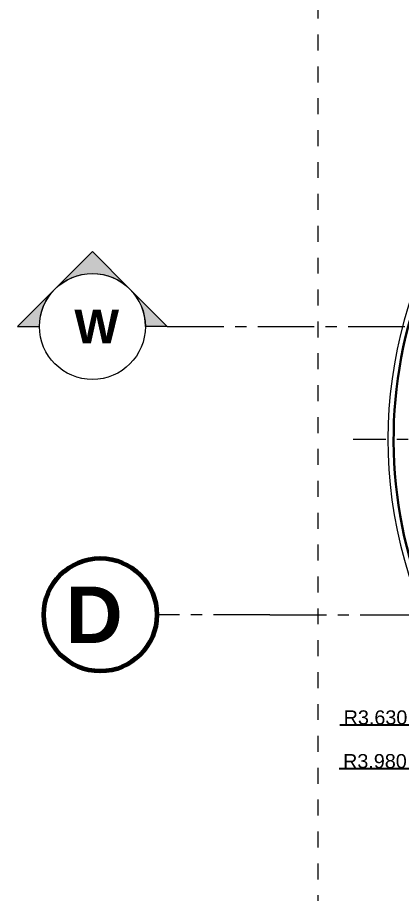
# Model space of a CAD drawing. Header units: inches. Extents: x -19 to 5698, y -728 to 92.
# Drawn here: x 281.11 to 284.51, y 4.98 to 12.74 of the extents above; entities that cross this region are included whole.
import ezdxf

# ---------------------------------------------------------------- set-up
doc = ezdxf.new("R2010")
doc.units = ezdxf.units.IN
doc.header["$MEASUREMENT"] = 0
doc.header["$PDMODE"] = 1
doc.linetypes.add('Punto & Raya', pattern=[0.65, 0.5, -0.075, 0, -0.075])
doc.linetypes.add('Rayas', pattern=[0.282222, 0.141111, -0.141111])
doc.layers.get('0').update_dxf_attribs({"color": 61})
for name, color, linetype in [('02 _ ARQ _ ALB _ Ejes Generales', 251, 'Continuous'), ('08 _ STR _ EXT _ 07 Losa Aligerada', 7, 'Continuous'), ('Cotas - General', 7, 'Continuous'), ('Dibujo 2D - General', 7, 'Continuous'), ('Estructura - Carga', 7, 'Continuous'), ('Marcador - Secciones', 7, 'Continuous')]:
    doc.layers.add(name, color=color, linetype=linetype)
doc.styles.add('Estilo_Generado_1', font='swisseb.ttf')
doc.styles.add('Estilo_Generado_4', font='swisse.ttf')
doc.dimstyles.new('Estilo_Generado__18', dxfattribs={"dimtxt": 0.125, "dimasz": 0.114, "dimexe": 0.18, "dimexo": 0.04, "dimgap": 0, "dimtad": 1, "dimtih": 1, "dimtoh": 1, "dimdec": 3, "dimzin": 0, "dimdsep": 46, "dimtxsty": 'Estilo_Generado_4', "dimblk": 'ARROWHEAD_5', "dimblk1": 'ARROWHEAD_5', "dimblk2": 'ARROWHEAD_5', "dimcen": 0.09, "dimclrd": 144, "dimclre": 144, "dimclrt": 7, "dimadec": 0, "dimazin": 0, "dimtfac": 1, "dimtdec": 4, "dimtmove": 0, "dimatfit": 3, "dimfxl": 1, "dimtolj": 1, "dimtzin": 0, "dimarcsym": 0})

# ---------------------------------------------------------------- blocks, each defined once
blk = doc.blocks.new('ARROWHEAD_5')
at = {"linetype": 'Continuous', "lineweight": 0}
blk.add_hatch(color=0, dxfattribs=at).paths.add_polyline_path([(-1, 0.2679), (0, 0), (-1, -0.2679)])
at = {"color": 0, "linetype": 'Continuous', "lineweight": 0}
blk.add_line((0, 0), (-1, 0), dxfattribs=at)
blk = doc.blocks.new('*D234', base_point=(2412.1771, 0))
at = {"layer": 'Cotas - General', "color": 144, "linetype": 'Continuous', "lineweight": -2, "transparency": 16777216}
for p, q in [((288.37, 9.0005), (285.44, 6.8577)), ((284.918, 6.4759), (285.348, 6.7904)), ((283.963, 6.4759), (284.918, 6.4759))]:
    blk.add_line(p, q, dxfattribs=at)
at = {"layer": 'Defpoints', "color": 0, "linetype": 'Continuous', "transparency": 16777216}
for p in [(288.37, 9.0005), (285.44, 6.8577)]:
    blk.add_point(p, dxfattribs=at)
at = {"layer": 'Cotas - General', "color": 144, "linetype": 'Continuous', "lineweight": -2, "transparency": 16777216, "xscale": 0.114, "yscale": 0.114, "zscale": 0.114, "rotation": 36.17871491754069}
blk.add_blockref('ARROWHEAD_5', (285.44, 6.8577), dxfattribs=at)
at = {"layer": 'Cotas - General', "color": 7, "linetype": 'Continuous', "lineweight": 13, "transparency": 16777216, "insert": (284.28, 6.5402), "char_height": 0.125, "attachment_point": 5, "style": 'Estilo_Generado_4'}
blk.add_mtext('\\A1;R3.630', dxfattribs=at)
blk = doc.blocks.new('*D235', base_point=(2412.1771, 0))
at = {"layer": 'Cotas - General', "color": 144, "linetype": 'Continuous', "lineweight": -2, "transparency": 16777216}
for p, q in [((288.37, 9.0005), (285.3202, 6.4434)), ((284.8976, 6.0891), (285.2328, 6.3702)), ((283.9579, 6.0891), (284.8976, 6.0891))]:
    blk.add_line(p, q, dxfattribs=at)
at = {"layer": 'Defpoints', "color": 0, "linetype": 'Continuous', "transparency": 16777216}
for p in [(288.37, 9.0005), (285.3202, 6.4434)]:
    blk.add_point(p, dxfattribs=at)
at = {"layer": 'Cotas - General', "color": 144, "linetype": 'Continuous', "lineweight": -2, "transparency": 16777216, "xscale": 0.114, "yscale": 0.114, "zscale": 0.114, "rotation": 39.97752198717775}
blk.add_blockref('ARROWHEAD_5', (285.3202, 6.4434), dxfattribs=at)
at = {"layer": 'Cotas - General', "color": 7, "linetype": 'Continuous', "lineweight": 13, "transparency": 16777216, "insert": (284.275, 6.1534), "char_height": 0.125, "attachment_point": 5, "style": 'Estilo_Generado_4'}
blk.add_mtext('\\A1;R3.980', dxfattribs=at)

msp = doc.modelspace()

# ---------------------------------------------------------------- hatches: boundary and pattern name
at = {"layer": 'Marcador - Secciones', "linetype": 'Continuous', "lineweight": 13}
for points in [[(281.4447, 10.3331, -0.414214), (282.1072, 10.3331), (281.7759, 10.6643)], [(281.1134, 10.0018), (281.3075, 10.0018, -0.198912), (281.4447, 10.3331)], [(282.4384, 10.0018), (282.1072, 10.3331, -0.198912), (282.2444, 10.0018)]]:
    msp.add_hatch(color=7, dxfattribs=at).paths.add_polyline_path(points)

# ---------------------------------------------------------------- linework, layer by layer
at = {"layer": '02 _ ARQ _ ALB _ Ejes Generales', "color": 251, "linetype": 'Punto & Raya', "lineweight": 13, "true_color": 0x636466}
for q in [(282.3455, 7.45), (332.07, 7.45)]:
    msp.add_line((283.3455, 7.45), q, dxfattribs=at)
at = {"layer": '02 _ ARQ _ ALB _ Ejes Generales', "color": 7, "linetype": 'Continuous', "lineweight": 60}
msp.add_circle((281.8455, 7.45), 0.5, dxfattribs=at)
at = {"layer": '08 _ STR _ EXT _ 07 Losa Aligerada', "color": 7, "linetype": 'Continuous', "lineweight": 18, "flags": 128}
msp.add_lwpolyline([(285.67, 33.9), (285.67, 21.2663), (285.72, 21.2663), (285.72, 11.97, 1.049431), (291.2937, 6.3), (302.1003, 6.3)], format="xyb", dxfattribs=at)
at = {"layer": '08 _ STR _ EXT _ 07 Losa Aligerada', "color": 7, "linetype": 'Rayas', "lineweight": 18, "flags": 128}
msp.add_lwpolyline([(283.7702, 20.4887), (283.7702, 4.4), (295.2587, 4.4), (295.2587, 4.6), (294.9123, 4.6), (294.9123, 6.35), (285.72, 6.35), (285.72, 20.0845), (283.9702, 20.0845), (283.9702, 20.4887)], close=True, dxfattribs=at)
at = {"layer": 'Dibujo 2D - General', "color": 7, "linetype": 'Punto & Raya', "lineweight": 13}
msp.add_lwpolyline([(288.37, 9.0005), (284.083, 9.0005)], dxfattribs=at)
at = {"layer": 'Estructura - Carga', "color": 7, "linetype": 'Continuous', "lineweight": 30}
msp.add_arc((288.37, 9.0005), 3.93, 135.58289, 314.41968, dxfattribs=at)
at = {"layer": 'Marcador - Secciones', "color": 251, "linetype": 'Punto & Raya', "lineweight": 13, "true_color": 0x636466}
msp.add_line((282.4384, 10.0018), (323.8507, 10.0018), dxfattribs=at)
at = {"layer": 'Marcador - Secciones', "color": 7, "linetype": 'Continuous', "lineweight": 13, "flags": 128}
for points in [[(281.4447, 10.3331, -0.414214), (282.1072, 10.3331), (281.7759, 10.6643)], [(281.1134, 10.0018), (281.3075, 10.0018, -0.198912), (281.4447, 10.3331)], [(282.4384, 10.0018), (282.2444, 10.0018, 0.198912), (282.1072, 10.3331)]]:
    msp.add_lwpolyline(points, format="xyb", close=True, dxfattribs=at)
at = {"layer": 'Marcador - Secciones', "color": 7, "linetype": 'Continuous', "lineweight": 13}
msp.add_circle((281.7759, 10.0018), 0.4685, dxfattribs=at)

# ---------------------------------------------------------------- texts
at = {"layer": '02 _ ARQ _ ALB _ Ejes Generales', "color": 7, "lineweight": 30, "insert": (281.5392, 7.7), "char_height": 0.5, "attachment_point": 1, "style": 'Estilo_Generado_1'}
msp.add_mtext('\\A1;{\\pql;\\pt0;\\fSwis721 Ex BT|b1|i0|c0|p34;D}', dxfattribs=at)
at = {"layer": 'Marcador - Secciones', "color": 5, "lineweight": 25, "insert": (282.0118, 9.8518), "char_height": 0.3, "attachment_point": 9, "style": 'Estilo_Generado_1'}
msp.add_mtext('\\A1;{\\pqr;\\pt0;\\fSwis721 Ex BT|b1|i0|c0|p34;W}', dxfattribs=at)

# ---------------------------------------------------------------- dimensions: what is measured, and where the dimension line sits
at = {"layer": 'Cotas - General', "color": 144, "linetype": 'Continuous', "lineweight": 13}
for mpoint, picture, middle in [((285.3202, 6.4434), '*D235', (284.275, 6.0891)), ((285.44, 6.8577), '*D234', (284.28, 6.4759))]:
    dim = msp.add_radius_dim(center=(288.37, 9.0005), mpoint=mpoint, dimstyle='Estilo_Generado__18', dxfattribs=at)
    dim.commit()
    dim.dimension.update_dxf_attribs({"geometry": picture, "text_midpoint": middle, "dimtype": 164})

doc.saveas('drawing.dxf')
